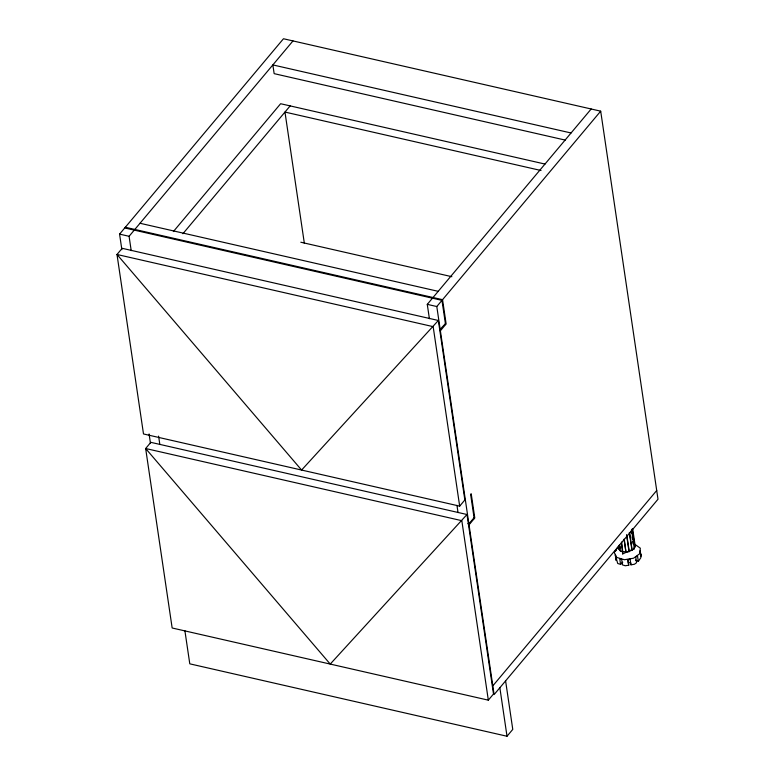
<?xml version="1.0" encoding="UTF-8"?>
<svg xmlns="http://www.w3.org/2000/svg" width="775" height="775" viewBox="0 0 775 775"><rect width="100%" height="100%" fill="white"/><g stroke="black" fill="none" stroke-linecap="round" stroke-linejoin="round"><path stroke-width="1.16" d="M631.305 549.959L622.693 553.922L621.385 542.432M641.225 554.232L641.012 556.295L640.189 550.725L640.877 557.661L638.319 561.429L635.432 560.073M616.251 558.387L616.086 560.393L615.263 554.822L617.714 563.493L620.572 564.345L622.761 562.156M621.56 542.093L622.79 551.897L620.232 550.88L619.361 544.961M626.82 535.118L629.271 551.684L625.958 552.188L624.379 540.01M632.158 528.967L634.783 546.724L633.795 548.71L634.337 548.758L631.538 529.819M617.849 547.15L614.226 552.488L616.822 557.458L624.437 559.724L633.504 558.232L639.782 553.679L640.334 548.196L634.899 544.35M615.65 550.947L616.561 549.62M121.869 249.676L119.573 234.118L283.466 38.75L600.693 111.164L658.004 499.226L494.101 694.594L436.8 306.532L600.693 111.164M131.208 250.654L129.086 236.297L292.979 40.92M173.387 231.56L280.627 103.724L545.019 164.068M182.9 233.73L290.15 105.894M429.398 318.719L427.277 304.362L591.18 108.994M438.35 320.482L301.591 470.047L116.996 254.481L122.179 248.31L438.35 320.482L464.855 499.962L459.672 506.133L143.501 433.961L116.996 254.481L433.167 326.653L459.672 506.133M445.422 323.688L439.716 329.733M440.384 330.789L446.129 323.931L442.554 299.683L125.318 227.269M466.996 514.513L330.237 664.078L145.652 448.512L150.825 442.341L466.996 514.513L493.501 693.993L488.327 700.164L172.157 627.992L145.652 448.512L461.823 520.684L488.327 700.164M474.067 517.719L468.894 523.89L467.838 523.648M469.03 524.82L474.784 517.962L471.2 493.714L470.628 494.392L474.203 518.649M492.813 685.865L656.716 490.498M184.896 630.714L189.788 663.836L507.015 736.25L512.769 729.391L505.6 680.886M629.329 532.454L631.945 550.211L634.337 548.758M620.232 550.88L620.736 550.676L618.683 549.272L618.382 547.334L618.925 547.382M634.522 545.038L635.025 544.825L635.326 546.772L634.783 546.724M626.558 534.847L629 551.413L631.945 550.211M630.172 559.259L627.915 559.627L628.738 565.198L625.328 565.76L622.47 564.907L621.647 559.337L619.748 558.775L620.572 564.345M627.789 559.55L628.283 562.892L630.54 562.524L630.986 564.83L634.396 564.268L636.575 562.689L635.752 557.118L637.496 555.859L638.319 561.429M622.955 551.558L626.132 551.848M571.049 132.98L272.858 64.916L274.147 73.644L565.266 140.101M541.028 170.51L284.968 112.065L304.343 243.273M300.816 242.226L451.854 276.694M140.013 223.268L438.204 291.332M124.746 227.947L441.973 300.361L445.557 324.618M119.573 234.118L129.086 236.297M427.277 304.362L436.8 306.532M628.283 562.892L628.738 565.198M632.7 529.015L635.326 546.772M631.17 530.952L631.518 533.326M632.051 536.872L632.4 539.245M632.749 541.609L633.097 543.972M629.591 532.725L632.206 550.482M630.046 559.182L630.986 564.83M624.04 539.167L625.958 552.188M620.039 545.939L620.387 548.303M618.663 545.513L619.186 549.068M499.856 687.745L507.015 736.25M456.969 505.397L458.025 512.575M158.594 436.131L159.834 444.511M149.081 433.961L150.495 443.532M622.596 551.674L622.693 553.922"/></g></svg>
